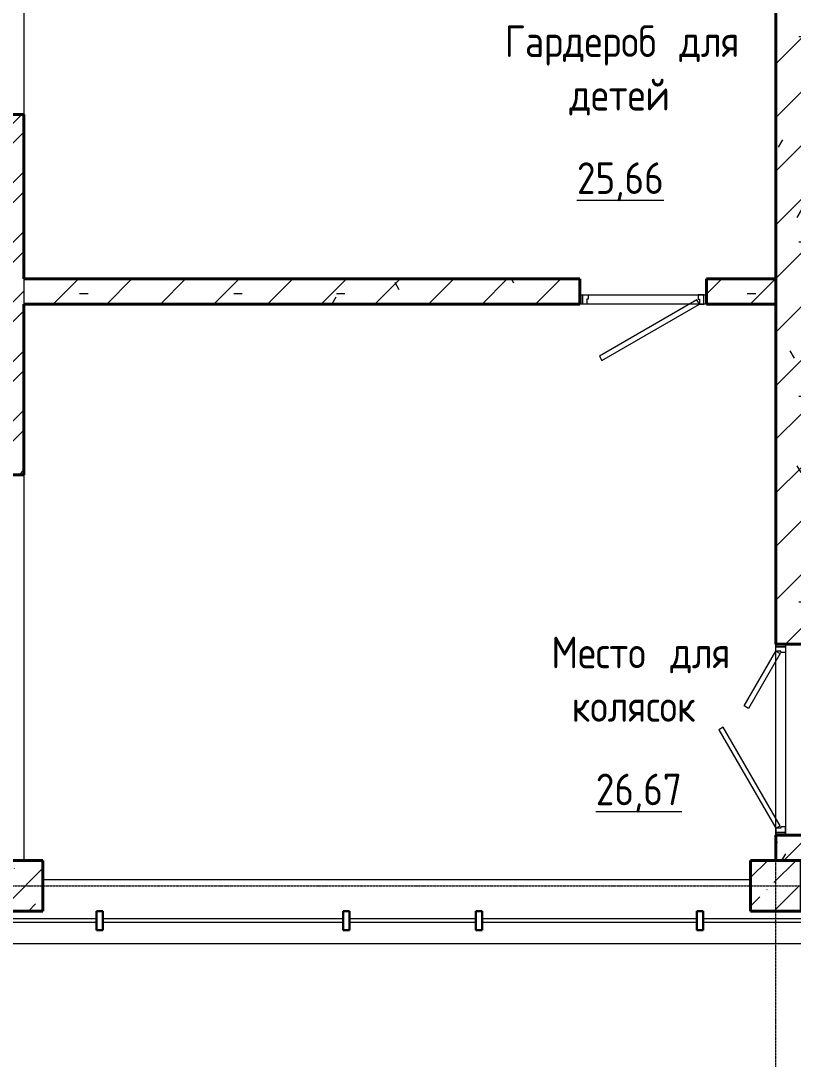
# Model space of a CAD drawing. Header units: millimetres. Extents: x 0 to 351840, y -132678 to 32417.
# Drawn here: x 299458 to 305571, y -50760 to -42547 of the extents above; entities that cross this region are included whole.
import ezdxf

# ---------------------------------------------------------------- set-up
doc = ezdxf.new("R2010")
doc.units = ezdxf.units.MM
doc.linetypes.add('BI_линия_сетки', pattern=[25, 20, -2.5, 0, -2.5])
doc.linetypes.add('BI_невидимые', pattern=[5, 3, -2])
for name, color, linetype, lineweight in [('Витраж', 7, 'Continuous', 18), ('Двери', 7, 'Continuous', 18), ('Марки помещений', 7, 'Continuous', 20), ('Несущие колонны', 7, 'Continuous', 18), ('Оси', 7, 'Continuous', 9), ('Панели витража', 7, 'Continuous', 9), ('Перекрытие', 7, 'Continuous', 18), ('Стены внутренние', 7, 'Continuous', 18), ('Стены наружные', 7, 'Continuous', 18), ('Стены несущие', 7, 'Continuous', 18), ('Стены штриховка', 7, 'Continuous', 18)]:
    doc.layers.add(name, color=color, linetype=linetype, lineweight=lineweight)
doc.styles.add('GOST Common_1', font='GOST Common.ttf', dxfattribs={"width": 0.9, "height": 250})
pattern_1 = [(0, (1.700755092315376e-10, 1.131713713449958e-10), (1625.6, 406.4), [67.056, -1152.144, 67.056, -1152.144, -6502.4]), (0, (1.700755092315376e-10, 1.131713713449958e-10), (1625.6, 406.4), [-2438.4, 67.056, -2371.344, 67.056, -1152.144, -2844.8]), (0, (1.700755092315376e-10, 1.131713713449958e-10), (1625.6, 406.4), [-6096, 67.056, -745.7439999999999, 67.056, -1964.944]), (120, (609.6000000001701, 203.2000000001132), (-1164.752724097995, 1204.610896391984), [67.05599999999997, -1152.144, 67.05599999999997, -1152.144, -6502.399999999998]), (120, (609.6000000001701, 203.2000000001132), (-1164.752724097995, 1204.610896391984), [-2438.399999999999, 67.05599999999997, -2371.343999999999, 67.05599999999997, -1152.144, -2844.799999999999]), (120, (609.6000000001701, 203.2000000001132), (-1164.752724097995, 1204.610896391984), [-6095.999999999998, 67.05599999999997, -745.7439999999997, 67.05599999999997, -1964.944]), (240, (812.80000000017, 1016.000000000113), (-460.8472759020037, -1611.010896391983), [67.056, -1152.144, 67.056, -1152.144, -6502.4]), (240, (812.80000000017, 1016.000000000113), (-460.8472759020037, -1611.010896391983), [-2438.4, 67.056, -2371.344, 67.056, -1152.144, -2844.8]), (240, (812.80000000017, 1016.000000000113), (-460.8472759020037, -1611.010896391983), [-6096, 67.056, -745.7439999999999, 67.056, -1964.944])]
pattern_2 = [(45, (1.700755092315376e-10, 1.131713713449958e-10), (-212.1320343559643, 212.1320343559643), [])]

# ---------------------------------------------------------------- blocks, each defined once
blk = doc.blocks.new('_временные_конструкции_колонны_монолитные_прямоугольная - _временная_конструкция_колонна_400x400-5434477-01 Этаж__0_000___Отделочный_')
at = {"layer": 'Несущие колонны', "lineweight": 9}
h = blk.add_hatch(dxfattribs=at)
h.set_pattern_fill('FP_1', color=9, style=0, pattern_type=2)
h.set_pattern_definition([(45, (0, 0), (84.1902546884139, 308.6966577151427), [396.875, -79.375, 3.353, -76.02199999999999])])
h.paths.add_polyline_path([(199.9999999999978, -200.0000000000065), (199.9999999999978, 199.9999999999935), (-200.0000000000022, 199.9999999999935), (-200.0000000000022, -200.0000000000065)])
at = {"layer": 'Несущие колонны', "color": 9, "lineweight": 40}
for p, q in [((199.9999999999998, 200), (-200.0000000000001, 200)), ((-200.0000000000001, 200), (-200.0000000000001, -199.9999999999999)), ((199.9999999999998, -199.9999999999999), (199.9999999999998, 200)), ((-200.0000000000001, -199.9999999999999), (199.9999999999998, -199.9999999999999))]:
    blk.add_line(p, q, dxfattribs=at)
blk = doc.blocks.new('_временные_конструкции_колонны_монолитные_прямоугольная - _временная_конструкция_колонна_400x400-V1-01 Этаж__0_000___Отделочный_')
at = {"layer": 'Несущие колонны', "lineweight": 9}
h = blk.add_hatch(dxfattribs=at)
h.set_pattern_fill('FP_2', color=9, style=0, pattern_type=2)
h.set_pattern_definition([(45, (-6000, 0), (84.1902546884139, 308.6966577151427), [396.875, -79.375, 3.353, -76.02199999999999])])
h.paths.add_polyline_path([(200.0000000000065, -200.0000000000022), (200.0000000000065, 199.9999999999978), (-199.9999999999935, 199.9999999999978), (-199.9999999999935, -200.0000000000022)])
at = {"layer": 'Несущие колонны', "color": 9, "lineweight": 40}
for p, q in [((199.9999999999998, 200), (-200.0000000000001, 200)), ((-200.0000000000001, 200), (-200.0000000000001, -199.9999999999999)), ((199.9999999999998, -199.9999999999999), (199.9999999999998, 200)), ((-200.0000000000001, -199.9999999999999), (199.9999999999998, -199.9999999999999))]:
    blk.add_line(p, q, dxfattribs=at)
blk = doc.blocks.new('_Двери_Металлические_Однопольная_Техническая_1_3_4_8 - _дверь_ДМВ_2200-1010_П Д-24-7583663-01 Этаж__0_000___Отделочный_')
at = {"layer": 'Двери', "color": 9, "lineweight": 9}
for p, q in [((450.7626093681432, 544.9999999999884), (-320.0000000000082, 99.99999999999)), ((-300.7735026919055, 66.6987298107697), (469.9891066762463, 511.6987298107682)), ((469.9891066762461, 511.6987298107682), (450.7626093681432, 544.9999999999885)), ((-355.0000000000088, 99.9999999999901), (-355.0000000000088, 24.99999999999076)), ((-320.0000000000082, 99.9999999999901), (-355.0000000000088, 99.9999999999901)), ((-320.0000000000082, 99.9999999999901), (-300.7735026919055, 66.6987298107697)), ((-320.0000000000082, 59.99999999999079), (-320.0000000000082, 99.9999999999901)), ((569.9999999999903, 99.9999999999901), (604.9999999999934, 99.9999999999901)), ((569.9999999999931, 59.99999999999079), (569.9999999999903, 99.9999999999901)), ((604.9999999999934, 99.9999999999901), (604.9999999999934, 24.99999999999076)), ((-355.0000000000088, 24.99999999999076), (-310.0000000000073, 24.99999999999076)), ((-310.0000000000073, 59.99999999999079), (-320.0000000000082, 59.99999999999079)), ((-310.0000000000073, 24.99999999999076), (-310.0000000000073, 59.99999999999079)), ((559.9999999999928, 59.99999999999079), (569.9999999999931, 59.99999999999079)), ((559.9999999999928, 24.99999999999076), (559.9999999999928, 59.99999999999079)), ((604.9999999999934, 24.99999999999076), (559.9999999999928, 24.99999999999076))]:
    blk.add_line(p, q, dxfattribs=at)
at = {"layer": 'Двери', "color": 9, "linetype": 'BI_невидимые', "lineweight": 9}
for p, q in [((-375.0000000000065, 24.99999999999112), (-375.0000000000065, 99.99999999999164)), ((-375.0000000000065, 99.99999999999164), (-355.0000000000318, 99.99999999999164)), ((-375.0000000000061, 24.9999999999873), (-375.0000000000061, 99.99999999999181)), ((-375.0000000000061, 99.99999999999181), (-355.0000000000077, 99.99999999999181)), ((-355.0000000000318, 99.99999999999164), (-355.0000000000318, 24.99999999999112)), ((-355.0000000000077, 99.99999999999181), (-355.0000000000077, 24.9999999999873)), ((605.0000000000281, 24.99999999999112), (605.0000000000281, 99.99999999999848)), ((605.0000000000281, 99.99999999999848), (624.9999999999936, 99.99999999999848)), ((605.0000000000017, 24.9999999999873), (605.0000000000017, 99.99999999999181)), ((605.0000000000017, 99.99999999999181), (624.9999999999934, 99.99999999999181)), ((624.9999999999936, 99.99999999999848), (624.9999999999936, 24.99999999999112)), ((624.9999999999934, 99.99999999999181), (624.9999999999934, 24.9999999999873)), ((-355.0000000000318, 24.99999999999112), (-375.0000000000065, 24.99999999999112)), ((-355.0000000000077, 24.9999999999873), (-375.0000000000061, 24.9999999999873)), ((624.9999999999936, 24.99999999999112), (605.0000000000281, 24.99999999999112)), ((624.9999999999934, 24.9999999999873), (605.0000000000017, 24.9999999999873))]:
    blk.add_line(p, q, dxfattribs=at)
blk = doc.blocks.new('_Двери_Металлические_Двупольная_Техническая_3_7 - _дверь_ДМВ_2200-1510_П Д-11-5655746-01 Этаж__0_000___Отделочный_')
at = {"layer": 'Двери', "color": 9, "lineweight": 9}
for p, q in [((204.422863406004, 549.9999999999984), (-574.9999999999917, 100)), ((-555.7735026918884, 66.6987298107788), (223.6493607141074, 516.6987298107772)), ((223.6493607141074, 516.6987298107772), (204.422863406004, 549.9999999999984)), ((372.7608007996845, 316.6987298107778), (391.9872981077877, 349.9999999999989)), ((391.9872981077877, 349.9999999999989), (825.000000000007, 99.99999999999997)), ((805.7735026919039, 66.6987298107788), (372.7608007996845, 316.6987298107778)), ((-574.9999999999917, 100), (-609.9999999999914, 100)), ((-574.9999999999917, 100), (-555.7735026918884, 66.6987298107788)), ((-574.9999999999917, 60.00000000000071), (-574.9999999999917, 100)), ((825.000000000007, 100), (805.7735026919039, 66.6987298107788)), ((825.000000000007, 100), (860.0000000000068, 100)), ((825.000000000007, 60.00000000000071), (825.000000000007, 100)), ((-609.9999999999912, 25.00000000000068), (-564.9999999999907, 25.00000000000068)), ((-564.9999999999907, 60.00000000000071), (-574.9999999999915, 60.00000000000071)), ((-564.9999999999907, 25.00000000000068), (-564.9999999999907, 60.00000000000071)), ((815.0000000000061, 60.00000000000071), (825.0000000000069, 60.00000000000071)), ((815.0000000000061, 25.00000000000068), (815.0000000000061, 60.00000000000071)), ((860.0000000000067, 25.00000000000068), (815.0000000000061, 25.00000000000068))]:
    blk.add_line(p, q, dxfattribs=at)
at = {"layer": 'Двери', "color": 9, "linetype": 'BI_невидимые', "lineweight": 9}
for p, q in [((-630.000000000007, 24.99999999999112), (-630.000000000007, 99.99999999999164)), ((-630.000000000007, 99.99999999999164), (-610.0000000000275, 99.99999999999164)), ((-629.9999999999802, 25.00000000000362), (-629.9999999999802, 100)), ((-629.9999999999802, 100), (-609.9999999999977, 100)), ((-610.0000000000473, 100), (-629.9999999999802, 100)), ((-610.0000000000275, 99.99999999999164), (-610.0000000000275, 24.99999999999112)), ((-609.9999999999977, 100), (-609.9999999999977, 25.00000000000362)), ((-610.0000000000473, 24.99999999999993), (-610.0000000000473, 100)), ((860.0000000000216, 24.99999999999112), (860.0000000000216, 99.99999999999848)), ((860.0000000000216, 99.99999999999848), (879.9999999999945, 99.99999999999848)), ((860.0000000000073, 25.00000000000362), (860.0000000000073, 100)), ((860.0000000000073, 100), (880.000000000002, 100)), ((880.0000000000019, 100), (860.0000000000073, 100)), ((860.0000000000073, 100), (860.0000000000073, 24.99999999999993)), ((879.9999999999945, 99.99999999999848), (879.9999999999945, 24.99999999999112)), ((880.000000000002, 100), (880.000000000002, 25.00000000000362)), ((-610.0000000000275, 24.99999999999112), (-630.000000000007, 24.99999999999112)), ((-609.9999999999977, 25.00000000000362), (-629.9999999999802, 25.00000000000362)), ((-629.9999999999802, 24.99999999999993), (-610.0000000000473, 24.99999999999993)), ((879.9999999999945, 24.99999999999112), (860.0000000000216, 24.99999999999112)), ((880.000000000002, 25.00000000000362), (860.0000000000073, 25.00000000000362)), ((860.0000000000073, 24.99999999999993), (880.0000000000019, 24.99999999999993))]:
    blk.add_line(p, q, dxfattribs=at)
blk = doc.blocks.new('Системная панель - _панель_витража_эмалит-6451567-01 Этаж__0_000___Отделочный_')
at = {"layer": 'Панели витража', "color": 9}
for p, q in [((574.9999999999906, 12.50000000000582), (-574.9999999999906, 12.50000000000582)), ((-574.9999999999906, 12.50000000000582), (-574.9999999999906, -12.50000000000582)), ((574.9999999999906, -12.50000000000582), (574.9999999999906, 12.50000000000582)), ((-574.9999999999906, -12.50000000000582), (574.9999999999906, -12.50000000000582))]:
    blk.add_line(p, q, dxfattribs=at)
blk = doc.blocks.new('Системная панель - _панель_витража_остекление_наружный-6619269-01 Этаж__0_000___Отделочный_')
at = {"layer": 'Панели витража', "color": 9}
for p, q in [((849.99999999998, 12.50000000000582), (-849.99999999998, 12.50000000000582)), ((-849.99999999998, 12.50000000000582), (-849.99999999998, -12.50000000000582)), ((849.99999999998, -12.50000000000582), (849.99999999998, 12.50000000000582)), ((-849.99999999998, -12.50000000000582), (849.99999999998, -12.50000000000582))]:
    blk.add_line(p, q, dxfattribs=at)
blk = doc.blocks.new('Системная панель - _панель_витража_эмалит-6619270-01 Этаж__0_000___Отделочный_')
at = {"layer": 'Панели витража', "color": 9}
for p, q in [((500.000000000025, 12.50000000000582), (-500.000000000025, 12.50000000000582)), ((-500.000000000025, 12.50000000000582), (-500.000000000025, -12.50000000000582)), ((500.000000000025, -12.50000000000582), (500.000000000025, 12.50000000000582)), ((-500.000000000025, -12.50000000000582), (500.000000000025, -12.50000000000582))]:
    blk.add_line(p, q, dxfattribs=at)
blk = doc.blocks.new('Системная панель - _панель_витража_остекление_наружный-6619264-01 Этаж__0_000___Отделочный_')
at = {"layer": 'Панели витража', "color": 9}
for p, q in [((950.0000000000266, 12.50000000000582), (-950.0000000000266, 12.50000000000582)), ((-950.0000000000266, 12.50000000000582), (-950.0000000000266, -12.50000000000582)), ((950.0000000000266, -12.50000000000582), (950.0000000000266, 12.50000000000582)), ((-950.0000000000266, -12.50000000000582), (950.0000000000266, -12.50000000000582))]:
    blk.add_line(p, q, dxfattribs=at)
blk = doc.blocks.new('Системная панель - _панель_витража_эмалит-6595522-01 Этаж__0_000___Отделочный_')
at = {"layer": 'Панели витража', "color": 9}
for p, q in [((387.4999999999725, 12.50000000000582), (-387.4999999999725, 12.50000000000582)), ((-387.4999999999725, 12.50000000000582), (-387.4999999999725, -12.50000000000582)), ((387.4999999999725, -12.50000000000582), (387.4999999999725, 12.50000000000582)), ((-387.4999999999725, -12.50000000000582), (387.4999999999725, -12.50000000000582))]:
    blk.add_line(p, q, dxfattribs=at)
blk = doc.blocks.new('Прямоугольный импост - _импост_150х50-6451549-01 Этаж__0_000___Отделочный_')
at = {"layer": 'Витраж', "color": 9, "lineweight": 30}
for p, q in [((-25.00000000001164, 74.99999999996562), (25.00000000001164, 74.99999999996562)), ((-25.00000000001164, -74.99999999996562), (-25.00000000001164, 74.99999999996562)), ((25.00000000001164, 74.99999999996562), (25.00000000001164, -74.99999999996562)), ((25.00000000001164, -74.99999999996562), (-25.00000000001164, -74.99999999996562))]:
    blk.add_line(p, q, dxfattribs=at)
blk = doc.blocks.new('A$C13a22a9d')
at = {"layer": 'Стены внутренние', "lineweight": 9}
h = blk.add_hatch(dxfattribs=at)
h.set_pattern_fill('FP_35', color=9, style=0, pattern_type=2)
h.set_pattern_definition(pattern_1)
h.paths.add_polyline_path([(6200.000000000015, 199.9999999999941), (6200.000000000015, 399.9999999999486), (5999.999999999988, 399.9999999999486), (5999.999999999988, 199.9999999999941)])
h.paths.add_polyline_path([(6200.000000000015, 1909.999999999991), (6200.000000000015, 7699.999999999961), (5999.999999999988, 7699.999999999961), (5999.999999999988, 1909.999999999991)])
h = blk.add_hatch(dxfattribs=at)
h.set_pattern_fill('FP_36', color=9, style=0, pattern_type=2)
h.set_pattern_definition(pattern_2)
h.paths.add_polyline_path([(6200.000000000015, 199.9999999999941), (6200.000000000015, 399.9999999999486), (5999.999999999988, 399.9999999999486), (5999.999999999988, 199.9999999999941)])
h.paths.add_polyline_path([(6200.000000000015, 1909.999999999991), (6200.000000000015, 7699.999999999961), (5999.999999999988, 7699.999999999961), (5999.999999999988, 1909.999999999991)])
h = blk.add_hatch(dxfattribs=at)
h.set_pattern_fill('FP_35', color=9, style=0, pattern_type=2)
h.set_pattern_definition(pattern_1)
h.paths.add_polyline_path([(5999.999999999988, 4599.999999999968), (5999.999999999988, 4799.999999999992), (5450.000000000012, 4799.999999999992), (5450.000000000012, 4599.999999999968)])
h.paths.add_polyline_path([(4450.000000000029, 4599.999999999968), (4450.000000000029, 4799.999999999992), (49.99999999998328, 4799.999999999992), (49.99999999998328, 4599.999999999968), (2304.444452467453, 4599.999999999968)])
h = blk.add_hatch(dxfattribs=at)
h.set_pattern_fill('FP_36', color=9, style=0, pattern_type=2)
h.set_pattern_definition(pattern_2)
h.paths.add_polyline_path([(5999.999999999988, 4599.999999999968), (5999.999999999988, 4799.999999999992), (5450.000000000012, 4799.999999999992), (5450.000000000012, 4599.999999999968)])
h.paths.add_polyline_path([(4450.000000000029, 4599.999999999968), (4450.000000000029, 4799.999999999992), (49.99999999998328, 4799.999999999992), (49.99999999998328, 4599.999999999968), (2304.444452467453, 4599.999999999968)])
at = {"layer": 'Стены наружные', "lineweight": 9}
h = blk.add_hatch(dxfattribs=at)
h.set_pattern_fill('FP_37', color=9, angle=224.9999999999999, style=0, pattern_type=2)
h.set_pattern_definition([(44.99999999999985, (1.700755092315376e-10, 1.131713713449958e-10), (-235.7317231780647, 235.7317231780659), []), (44.99999999999985, (157.1544821188803, 1.127450457035397e-10), (-235.7317231780647, 235.7317231780659), [])])
h.paths.add_polyline_path([(-199.9999999999924, 3250.000000000033), (49.99999999998328, 3250.000000000033), (49.99999999998328, 6099.999999999974), (-199.9999999999924, 6099.999999999974), (-199.9999999999924, 3299.999999999982)])
h.paths.add_polyline_path([(49.99999999998328, 7599.999999999984), (49.99999999998328, 7700.00000000003), (-199.9999999999924, 7700.00000000003), (-199.9999999999924, 7599.999999999984)])
at = {"layer": 'Оси', "color": 9, "linetype": 'BI_линия_сетки'}
for p, q in [((5999.999999999995, -3627.296106143956), (6000.000000000048, 29372.28217234609)), ((-4869.089354369908, 1.573451003198664e-11), (49049.99999999995, -1.585055563575331e-10))]:
    blk.add_line(p, q, dxfattribs=at)
at = {"layer": 'Перекрытие', "color": 9, "lineweight": 9}
for p, q in [((50.00000000001234, 7599.999999999979), (50.00000000000606, 6099.999999999974)), ((4450.000000000011, 4674.999999999989), (5450.000000000013, 4674.999999999986)), ((5450.000000000005, 4599.99999999999), (4450.000000000025, 4599.99999999999)), ((50.00000000000819, 3250.000000000035), (50.00000000000819, 199.9999999999995)), ((6000.000000000002, 419.9999999999463), (6000.000000000002, 1890.000000000001)), ((6075.000000000006, 1890), (6075.000000000006, 419.9999999999454)), ((200.0000000000001, 49.99999999999893), (5800.000000000003, 49.99999999998052))]:
    blk.add_line(p, q, dxfattribs=at)
at = {"layer": 'Стены наружные', "color": 9}
for p, q in [((-455.4999997887388, -455.7102241901655), (10916.3806695856, -455.7102241903277)), ((10916.3806695856, -458.2102241903277), (-455.498971920476, -458.2102241901655))]:
    blk.add_line(p, q, dxfattribs=at)
at = {"layer": 'Стены несущие', "color": 9, "lineweight": 40}
for p, q in [((5999.999999999985, 7699.999999999956), (5999.999999999985, 1909.999999999991)), ((49.99999999998545, 6099.999999999974), (-199.9999999999924, 6099.999999999974)), ((49.99999999998545, 4799.999999999992), (49.99999999998545, 6099.999999999974)), ((4450.000000000025, 4799.999999999992), (49.99999999998545, 4799.999999999992)), ((4450.000000000025, 4599.999999999968), (4450.000000000025, 4799.999999999992)), ((5999.999999999985, 4799.999999999992), (5450.000000000005, 4799.999999999992)), ((5450.000000000005, 4799.999999999992), (5450.000000000005, 4599.999999999968)), ((49.99999999998545, 3250.000000000033), (49.99999999998545, 4599.999999999968)), ((49.99999999998545, 4599.999999999968), (4450.000000000025, 4599.999999999968)), ((5450.000000000005, 4599.999999999968), (5999.999999999985, 4599.999999999968)), ((-199.9999999999924, 3250.000000000033), (49.99999999998545, 3250.000000000033)), ((5999.999999999985, 1909.999999999991), (6200.000000000008, 1909.999999999991)), ((5999.999999999985, 399.9999999999529), (5999.999999999985, 199.9999999999984)), ((6200.000000000008, 399.9999999999529), (5999.999999999985, 399.9999999999529))]:
    blk.add_line(p, q, dxfattribs=at)
at = {"layer": 'Стены штриховка', "color": 9}
blk.add_line((49.99999999998545, 4799.999999999992), (49.99999999998545, 4599.999999999968), dxfattribs=at)
at = {"layer": 'Витраж', "color": 9, "extrusion": (0, 0, -1)}
for p in [(-650.0000000000017, -274.9999999999981), (-2600.000000000002, -274.9999999999903), (-3649.999999999998, -274.999999999986), (-5400, -274.9999999999789)]:
    blk.add_blockref('Прямоугольный импост - _импост_150х50-6451549-01 Этаж__0_000___Отделочный_', p, dxfattribs=at)
at = {"layer": 'Двери', "color": 9}
for name, p, rotation in [('_Двери_Металлические_Однопольная_Техническая_1_3_4_8 - _дверь_ДМВ_2200-1010_П Д-24-7583663-01 Этаж__0_000___Отделочный_', (5075.000000000004, 4699.999999999978), 180), ('_Двери_Металлические_Двупольная_Техническая_3_7 - _дверь_ДМВ_2200-1510_П Д-11-5655746-01 Этаж__0_000___Отделочный_', (6100.000000000005, 1029.99999999999), 89.99999999999991)]:
    blk.add_blockref(name, p, dxfattribs=dict(at, rotation=rotation))
at = {"layer": 'Несущие колонны', "color": 9}
for name, p in [('_временные_конструкции_колонны_монолитные_прямоугольная - _временная_конструкция_колонна_400x400-5434477-01 Этаж__0_000___Отделочный_', (1.700755092315376e-10, 1.131713713449958e-10)), ('_временные_конструкции_колонны_монолитные_прямоугольная - _временная_конструкция_колонна_400x400-V1-01 Этаж__0_000___Отделочный_', (6000.000000000003, 1.131713713449958e-10))]:
    blk.add_blockref(name, p, dxfattribs=at)
at = {"layer": 'Панели витража', "color": 9, "rotation": 180}
for name, p in [('Системная панель - _панель_витража_эмалит-6595522-01 Этаж__0_000___Отделочный_', (237.5000000000002, -274.9999999999998)), ('Системная панель - _панель_витража_остекление_наружный-6619264-01 Этаж__0_000___Отделочный_', (1625.000000000002, -274.9999999999942)), ('Системная панель - _панель_витража_эмалит-6619270-01 Этаж__0_000___Отделочный_', (3125, -274.9999999999881)), ('Системная панель - _панель_витража_остекление_наружный-6619269-01 Этаж__0_000___Отделочный_', (4524.999999999999, -274.9999999999824)), ('Системная панель - _панель_витража_эмалит-6451567-01 Этаж__0_000___Отделочный_', (6000.000000000001, -274.9999999999765))]:
    blk.add_blockref(name, p, dxfattribs=at)
at = {"layer": 'Марки помещений', "color": 9, "lineweight": 9, "char_height": 249.9999999999997, "attachment_point": 1, "style": 'GOST Common_1'}
for s, insert, width in [('Гардероб', (3854.437189787398, 6804.836537045326), 1580.126062499999), ('для', (5235.562189787398, 6804.836537045326), 584.4301874999994), ('детей', (4366.405939787398, 6381.503203711994), 1024.556624999999), ('\\L25,66', (4425.937189787398, 5721.774502021641), 873.0376874999989), ('Место', (4223.727852351642, 1970.008230395016), 1046.202187499999), ('для', (5164.321602351642, 1970.008230395016), 584.4301874999994), ('колясок', (4384.462227351642, 1546.674897061684), 1334.809687499999), ('\\L26,67', (4575.177852351642, 886.9461953713313), 873.0376874999989)]:
    blk.add_mtext(s, dxfattribs=dict(at, insert=insert, width=width))

msp = doc.modelspace()

# ---------------------------------------------------------------- block references
msp.add_blockref('A$C13a22a9d', (299433.363536131, -49388.16284399856))

doc.saveas('drawing.dxf')
